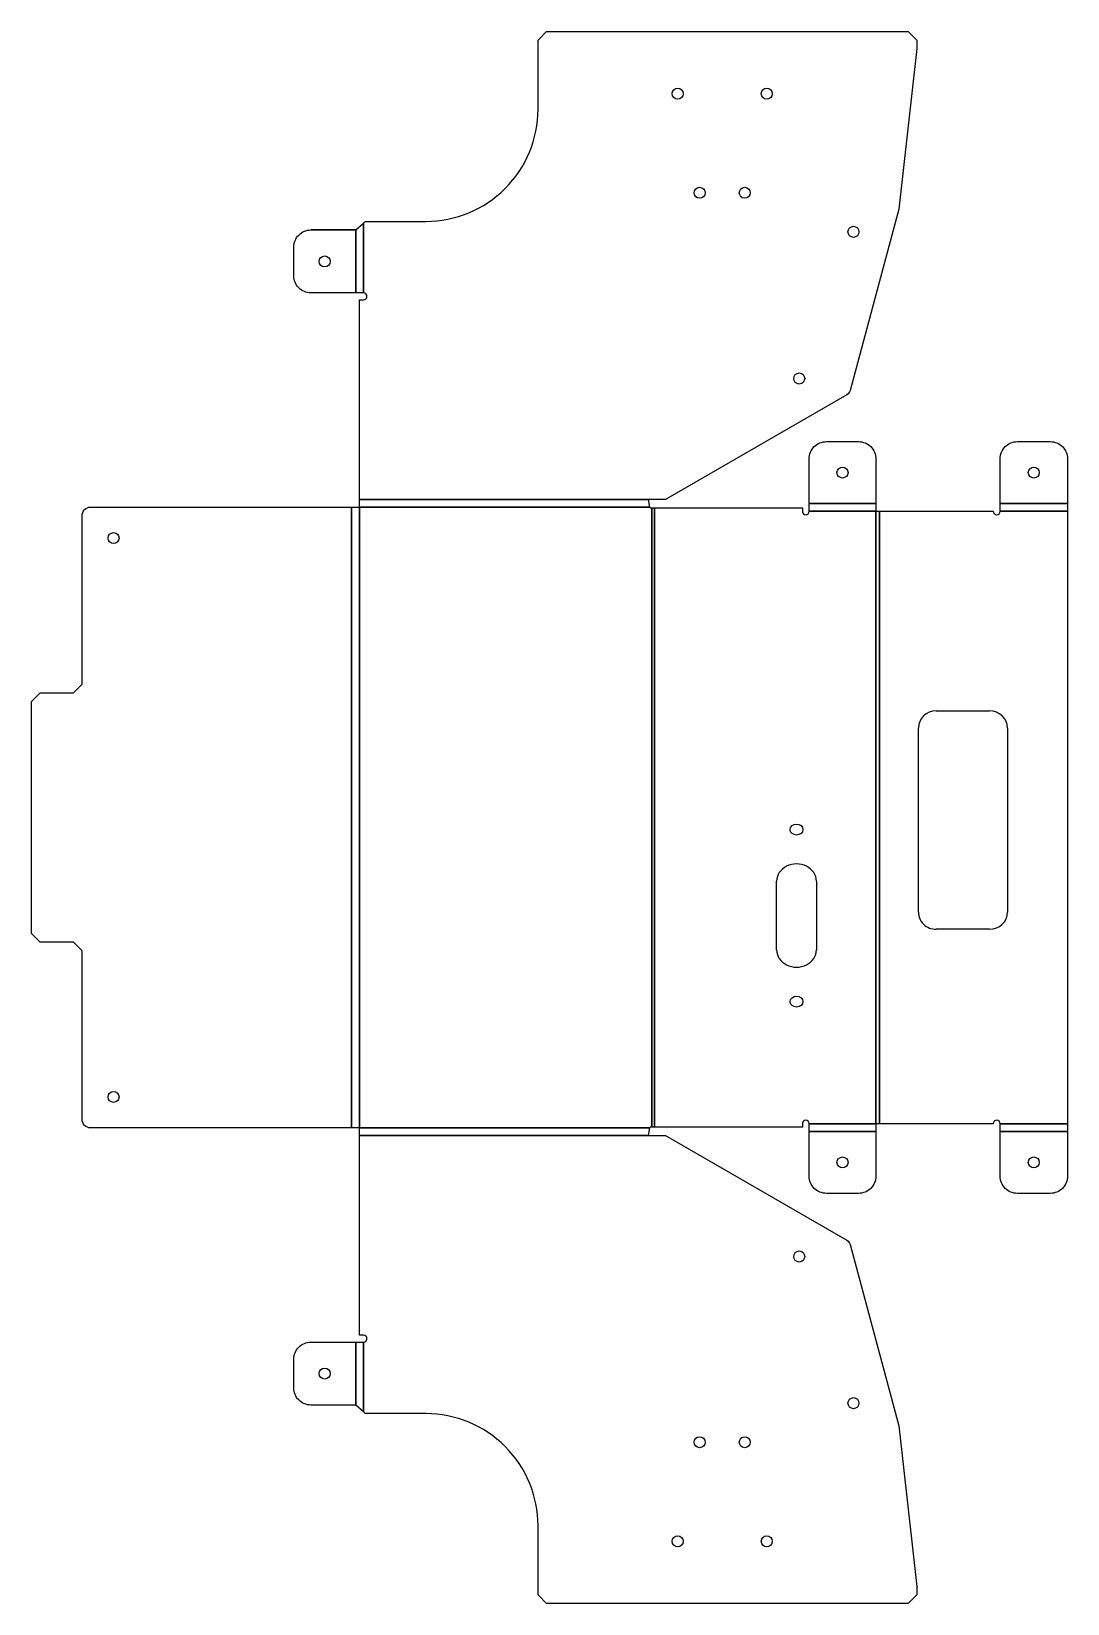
# Model space of a CAD drawing. Header units: millimetres. Extents: x -138 to 163, y -228 to 228.
import ezdxf

# ---------------------------------------------------------------- set-up
doc = ezdxf.new("R2010")
doc.units = ezdxf.units.MM
doc.layers.get('0').update_dxf_attribs({"linetype": 'CONTINUOUS'})

msp = doc.modelspace()

# ---------------------------------------------------------------- linework, layer by layer
for p, q in [((-43.53, 170.77), (-56.53, 170.77)), ((125.09, 31), (140.62, 31)), ((119.91, -27.5), (119.91, 26)), ((145.79, 26), (145.79, -27.5)), ((78.75, -38.5), (78.75, -18.5)), ((90.29, -18.5), (90.29, -38.5)), ((140.62, -32.5), (125.09, -32.5))]:
    msp.add_line(p, q)
for points in [[(-42.47, 92.47), (-42.47, 150.47), (-41.27, 150.47, 1), (-41.27, 152.47), (-41.27, 172.77), (-40.77, 173.27), (-23.17, 173.27, 0.414214), (9.43, 205.87), (9.43, 225.97), (11.93, 228.47), (116.93, 228.47), (119.43, 225.97), (119.43, 223.47), (114.23, 176.84), (100.1, 124.12, -0.198912), (99.17, 122.9), (46.47, 92.47), (41.47, 92.47)], [(-61.53, 165.77, -0.414214), (-56.53, 170.77), (-43.53, 170.77), (-43.53, 152.47), (-56.53, 152.47, -0.414214), (-61.53, 157.47)], [(88.22, 104.26, -0.414214), (93.22, 109.26), (102.54, 109.26, -0.414214), (107.54, 104.26), (107.54, 91.26), (88.22, 91.26)], [(143.67, 104.26, -0.414214), (148.67, 109.26), (158.25, 109.26, -0.414214), (163.25, 104.26), (163.25, 91.26), (143.67, 91.26)], [(-123.03, 87.71, -0.414214), (-120.53, 90.21), (-44.73, 90.21), (-44.73, -90.21), (-120.53, -90.21, -0.414214), (-123.03, -87.71), (-123.03, -38.75), (-125.53, -36.25), (-135.23, -36.25), (-137.73, -33.75), (-137.73, 33.71), (-135.23, 36.21), (-125.53, 36.21), (-123.03, 38.71)], [(-42.47, -90.21), (-42.47, 90.21), (41.85, 90.21, 0.167583), (42.47, 90), (42.47, -90, 0.167583), (41.85, -90.21)], [(86.22, -89), (86.22, -90), (43.22, -90), (43.22, 90), (86.22, 90), (86.22, 89, 1), (88.22, 89), (107.54, 89), (107.54, -89), (88.22, -89, 1)], [(141.67, -89), (108.67, -89), (108.67, 89), (141.67, 89, 1), (143.67, 89), (163.25, 89), (163.25, -89), (143.67, -89, 1)], [(93.22, -109.26, -0.414214), (88.22, -104.26), (88.22, -91.26), (107.54, -91.26), (107.54, -104.26, -0.414214), (102.54, -109.26)], [(148.67, -109.26, -0.414214), (143.67, -104.26), (143.67, -91.26), (163.25, -91.26), (163.25, -104.26, -0.414214), (158.25, -109.26)], [(-42.47, -150.47), (-42.47, -92.47), (41.47, -92.47), (46.47, -92.47), (99.17, -122.9, -0.198912), (100.1, -124.12), (114.23, -176.84), (119.43, -223.47), (119.43, -225.97), (116.93, -228.47), (11.93, -228.47), (9.43, -225.97), (9.43, -205.87, 0.414214), (-23.17, -173.27), (-40.77, -173.27), (-41.27, -172.77), (-41.27, -152.47, 1), (-41.27, -150.47)], [(-56.53, -170.77, -0.414214), (-61.53, -165.77), (-61.53, -157.47, -0.414214), (-56.53, -152.47), (-43.53, -152.47), (-43.53, -170.77)]]:
    msp.add_lwpolyline(points, format="xyb", close=True)
for points in [[(-43.53, 152.47), (-43.53, 170.77), (-41.27, 172.77), (-41.27, 152.47)], [(-42.47, 90.21), (-42.47, 92.47), (41.47, 92.47), (41.85, 90.21)], [(-44.73, -90.21), (-44.73, 90.21), (-42.47, 90.21), (-42.47, -90.21)], [(43.22, 90), (43.22, -90), (42.47, -90), (42.47, 90)], [(88.22, 91.26), (107.54, 91.26), (107.54, 89), (88.22, 89)], [(108.67, -89), (107.54, -89), (107.54, 89), (108.67, 89)], [(143.67, 91.26), (163.25, 91.26), (163.25, 89), (143.67, 89)], [(-42.47, -92.47), (-42.47, -90.21), (41.85, -90.21), (41.47, -92.47)], [(107.54, -91.26), (88.22, -91.26), (88.22, -89), (107.54, -89)], [(163.25, -91.26), (143.67, -91.26), (143.67, -89), (163.25, -89)], [(-43.53, -170.77), (-43.53, -152.47), (-41.27, -152.47), (-41.27, -172.77)]]:
    msp.add_lwpolyline(points, close=True)
for centre in [(49.98, 210.37), (75.89, 210.37), (56.38, 181.57), (69.49, 181.57), (101.07, 170.23), (-52.53, 161.62), (85.3, 127.6), (97.88, 100.26), (153.46, 100.26), (-113.88, 81.21), (-113.88, -81.21), (97.88, -100.26), (153.46, -100.26), (85.3, -127.6), (-52.53, -161.62), (101.07, -170.23), (56.38, -181.57), (69.49, -181.57), (49.98, -210.37), (75.89, -210.37)]:
    msp.add_circle(centre, 1.6)
for centre, major_axis, ratio, start_param, end_param in [((125.09, 26), (-5.18, 0), 0.965926, 4.712389, 6.283185), ((140.62, 26), (5.18, 0), 0.965926, 0, 1.570796), ((84.52, -18.5), (5.77, 0), 0.866025, 6.283185, 9.424778), ((125.09, -27.5), (-5.18, 0), 0.965926, 6.283185, 7.853982), ((140.62, -27.5), (5.18, 0), 0.965926, 4.712389, 6.283185), ((84.52, -38.5), (-5.77, 0), 0.866025, 0, 3.141593)]:
    msp.add_ellipse(centre, major_axis=major_axis, ratio=ratio, start_param=start_param, end_param=end_param)
for centre in [(84.52, -3.5), (84.52, -53.5)]:
    msp.add_ellipse(centre, major_axis=(1.85, 0), ratio=0.866025)

doc.saveas('drawing.dxf')
